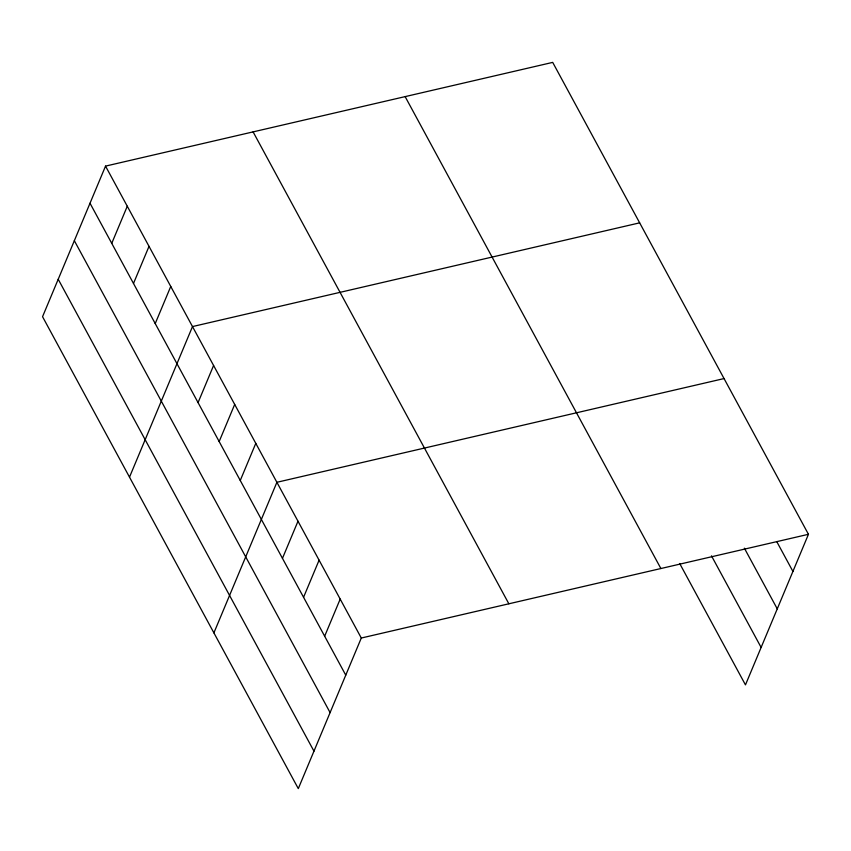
<?xml version="1.0" encoding="UTF-8"?>
<svg xmlns="http://www.w3.org/2000/svg" width="851" height="851" viewBox="0 0 851 851"><rect width="100%" height="100%" fill="white"/><g stroke="black" fill="none" stroke-linecap="round" stroke-linejoin="round"><path stroke-width="1.28" d="M105.535 166.115L42.55 316.7L298.297 788.611L361.292 638.027L105.535 166.115L552.703 62.389L808.45 534.3L745.465 684.885L679.683 563.5M111.747 243.354L127.278 206.229M133.49 283.468L149.021 246.343M155.222 323.582L170.753 286.457M129.501 477.145L192.496 326.571L639.654 222.845M198.06 402.619L213.59 365.494M219.164 441.552L234.695 404.427M240.259 480.485L255.789 443.36M213.899 632.878L276.894 482.294L724.052 378.567M282.458 558.352L297.988 521.227M303.562 597.285L319.093 560.16M324.656 636.218L340.187 599.093M361.292 638.027L808.45 534.3M776.782 541.651L792.919 571.425M744.37 548.182L777.261 608.869M711.479 555.841L761.124 647.441M405.14 96.62L660.887 568.532M253.098 131.884L508.855 603.795M90.015 203.24L345.761 675.151M74.345 240.684L330.103 712.595M58.208 279.256L313.966 751.167"/></g></svg>
